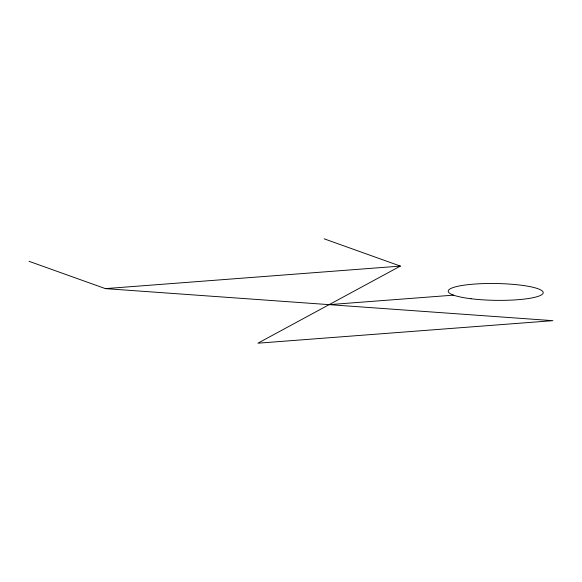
<?xml version="1.0" encoding="UTF-8"?>
<svg xmlns="http://www.w3.org/2000/svg" width="582" height="582" viewBox="0 0 582 582"><rect width="100%" height="100%" fill="white"/><g stroke="black" fill="none" stroke-linecap="round" stroke-linejoin="round"><path stroke-width="0.87" d="M324.109 238.802L400.372 266.09L257.891 343.198L552.9 320.667L105.364 288.621L29.1 261.333M105.364 288.621L400.372 266.09M329.136 304.641L453.502 295.147M471.027 298.741A47.513 8.417 0.9 0 0 543.202 292.833A47.513 8.417 0.9 0 0 472.89 284.198A47.513 8.417 0.9 0 0 471.027 298.741"/></g></svg>
